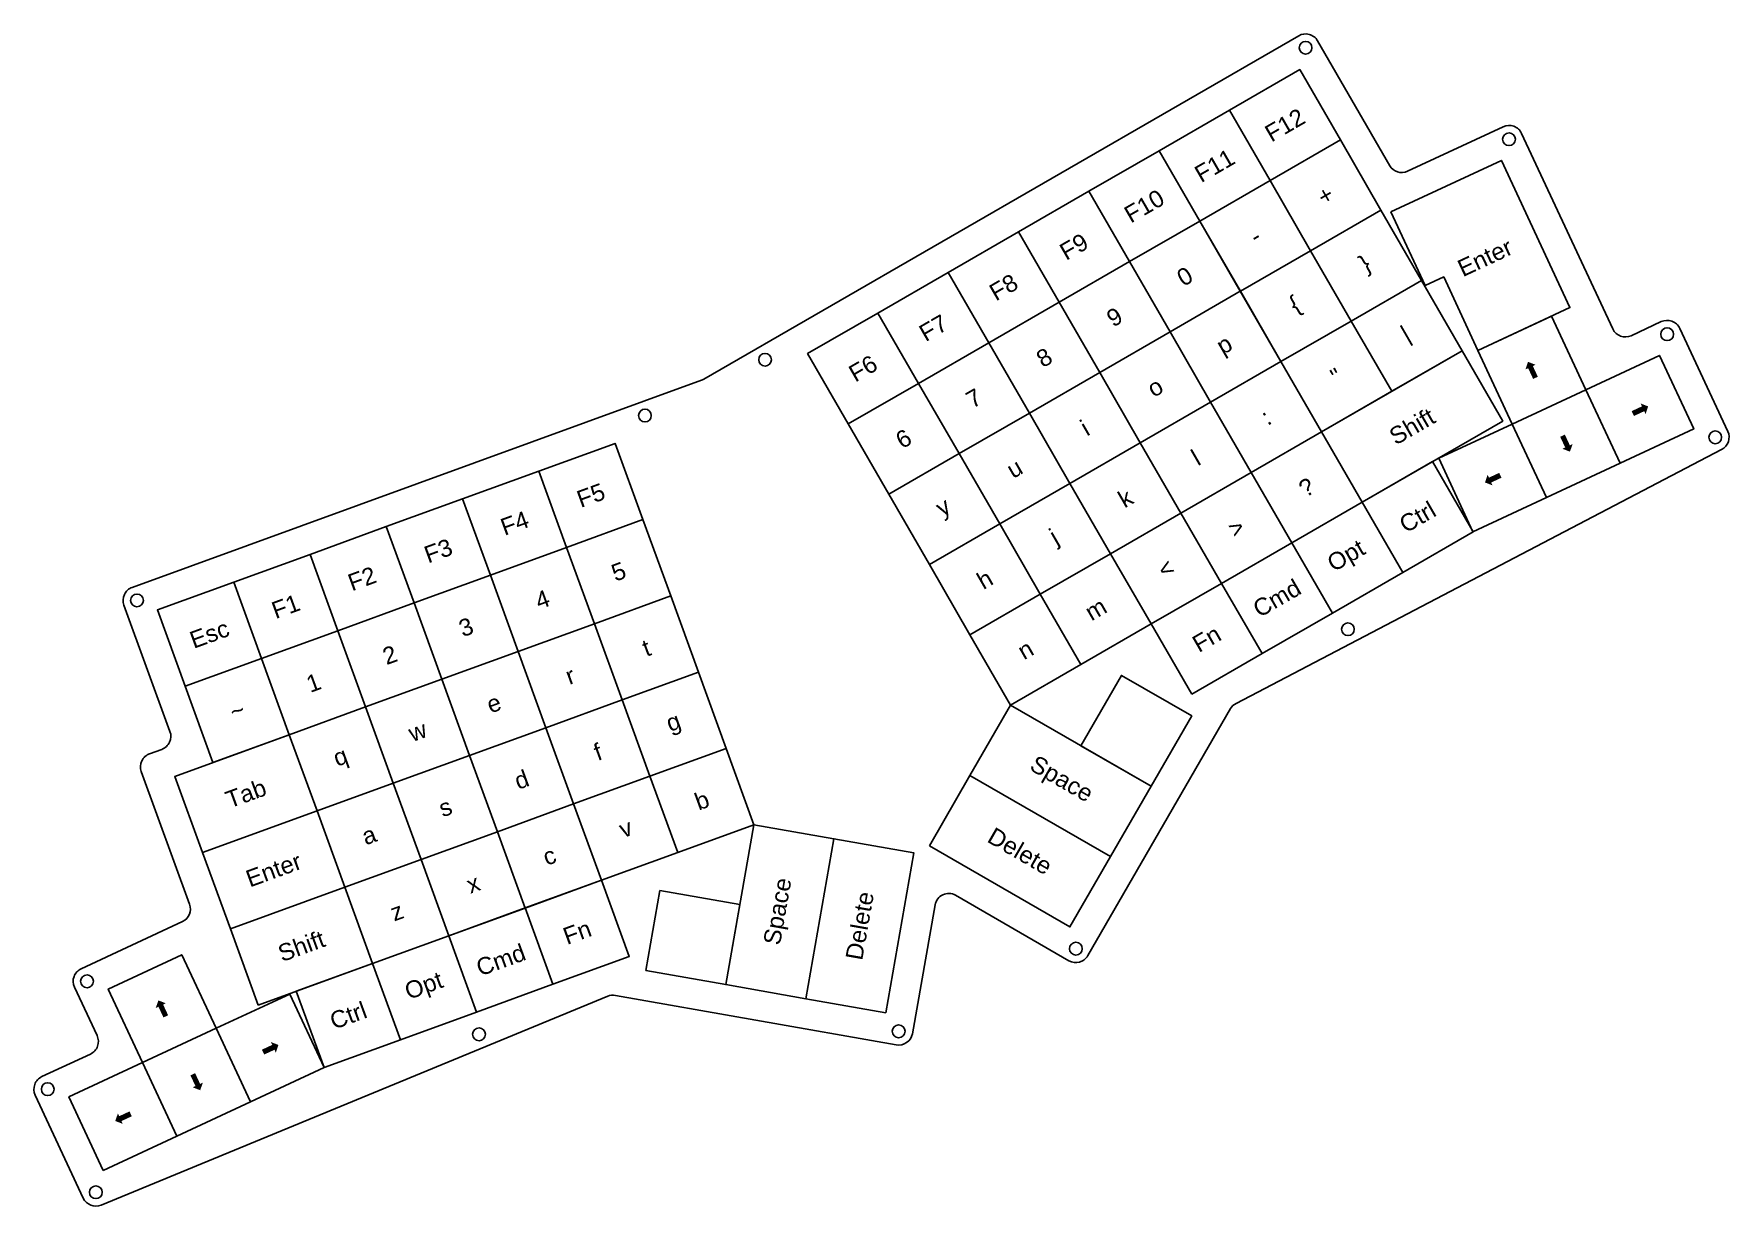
# Model space of a CAD drawing. Header units: millimetres. Extents: x 13 to 411, y 6 to 281.
import ezdxf

# ---------------------------------------------------------------- set-up
doc = ezdxf.new("R2010")
doc.units = ezdxf.units.MM
doc.layers.get('0').update_dxf_attribs({"lineweight": 0, "true_color": 0xffffff})
for name, color, linetype, lineweight, true_color in [('@Outline', 7, 'Continuous', 25, 0x000000), ('Layout_Left', 7, 'Continuous', 25, 0x000000), ('Layout_Right', 7, 'Continuous', 25, 0x000000)]:
    doc.layers.add(name, color=color, linetype=linetype, lineweight=lineweight, true_color=true_color)
doc.styles.add('textstyle0', font='')
doc.styles.add('textstyle1', font='')
doc.styles.add('textstyle10', font='')
doc.styles.add('textstyle11', font='')
doc.styles.add('textstyle12', font='')
doc.styles.add('textstyle13', font='')
doc.styles.add('textstyle14', font='')
doc.styles.add('textstyle15', font='')
doc.styles.add('textstyle16', font='')
doc.styles.add('textstyle17', font='')
doc.styles.add('textstyle18', font='')
doc.styles.add('textstyle19', font='')
doc.styles.add('textstyle2', font='')
doc.styles.add('textstyle20', font='')
doc.styles.add('textstyle21', font='')
doc.styles.add('textstyle22', font='')
doc.styles.add('textstyle23', font='')
doc.styles.add('textstyle24', font='')
doc.styles.add('textstyle25', font='')
doc.styles.add('textstyle26', font='')
doc.styles.add('textstyle27', font='')
doc.styles.add('textstyle28', font='')
doc.styles.add('textstyle29', font='')
doc.styles.add('textstyle3', font='')
doc.styles.add('textstyle30', font='')
doc.styles.add('textstyle31', font='')
doc.styles.add('textstyle32', font='')
doc.styles.add('textstyle33', font='')
doc.styles.add('textstyle34', font='')
doc.styles.add('textstyle35', font='')
doc.styles.add('textstyle36', font='')
doc.styles.add('textstyle37', font='')
doc.styles.add('textstyle38', font='')
doc.styles.add('textstyle39', font='')
doc.styles.add('textstyle4', font='')
doc.styles.add('textstyle40', font='')
doc.styles.add('textstyle41', font='')
doc.styles.add('textstyle42', font='')
doc.styles.add('textstyle43', font='')
doc.styles.add('textstyle44', font='')
doc.styles.add('textstyle45', font='')
doc.styles.add('textstyle46', font='')
doc.styles.add('textstyle47', font='')
doc.styles.add('textstyle48', font='')
doc.styles.add('textstyle49', font='')
doc.styles.add('textstyle5', font='')
doc.styles.add('textstyle50', font='')
doc.styles.add('textstyle51', font='')
doc.styles.add('textstyle52', font='')
doc.styles.add('textstyle53', font='')
doc.styles.add('textstyle54', font='')
doc.styles.add('textstyle55', font='')
doc.styles.add('textstyle56', font='')
doc.styles.add('textstyle57', font='')
doc.styles.add('textstyle58', font='')
doc.styles.add('textstyle59', font='')
doc.styles.add('textstyle6', font='')
doc.styles.add('textstyle60', font='')
doc.styles.add('textstyle61', font='')
doc.styles.add('textstyle62', font='')
doc.styles.add('textstyle63', font='')
doc.styles.add('textstyle64', font='')
doc.styles.add('textstyle65', font='')
doc.styles.add('textstyle66', font='')
doc.styles.add('textstyle67', font='')
doc.styles.add('textstyle68', font='')
doc.styles.add('textstyle69', font='')
doc.styles.add('textstyle7', font='')
doc.styles.add('textstyle70', font='')
doc.styles.add('textstyle71', font='')
doc.styles.add('textstyle72', font='')
doc.styles.add('textstyle73', font='')
doc.styles.add('textstyle74', font='')
doc.styles.add('textstyle75', font='')
doc.styles.add('textstyle76', font='')
doc.styles.add('textstyle77', font='')
doc.styles.add('textstyle78', font='')
doc.styles.add('textstyle79', font='')
doc.styles.add('textstyle8', font='')
doc.styles.add('textstyle80', font='')
doc.styles.add('textstyle81', font='')
doc.styles.add('textstyle82', font='')
doc.styles.add('textstyle83', font='')
doc.styles.add('textstyle84', font='')
doc.styles.add('textstyle9', font='')
doc.styles.get('textstyle0').set_extended_font_data('Arial')
doc.styles.get('textstyle1').set_extended_font_data('Arial')
doc.styles.get('textstyle10').set_extended_font_data('Arial')
doc.styles.get('textstyle11').set_extended_font_data('Arial')
doc.styles.get('textstyle12').set_extended_font_data('Arial')
doc.styles.get('textstyle13').set_extended_font_data('Arial')
doc.styles.get('textstyle14').set_extended_font_data('Arial')
doc.styles.get('textstyle15').set_extended_font_data('Arial')
doc.styles.get('textstyle16').set_extended_font_data('Arial')
doc.styles.get('textstyle17').set_extended_font_data('Arial')
doc.styles.get('textstyle18').set_extended_font_data('Arial')
doc.styles.get('textstyle19').set_extended_font_data('Arial')
doc.styles.get('textstyle2').set_extended_font_data('Arial')
doc.styles.get('textstyle20').set_extended_font_data('Arial')
doc.styles.get('textstyle21').set_extended_font_data('Arial')
doc.styles.get('textstyle22').set_extended_font_data('Arial')
doc.styles.get('textstyle23').set_extended_font_data('Arial')
doc.styles.get('textstyle24').set_extended_font_data('Arial')
doc.styles.get('textstyle25').set_extended_font_data('Arial')
doc.styles.get('textstyle26').set_extended_font_data('Arial')
doc.styles.get('textstyle27').set_extended_font_data('Arial')
doc.styles.get('textstyle28').set_extended_font_data('Arial')
doc.styles.get('textstyle29').set_extended_font_data('Arial')
doc.styles.get('textstyle3').set_extended_font_data('Arial')
doc.styles.get('textstyle30').set_extended_font_data('Arial')
doc.styles.get('textstyle31').set_extended_font_data('Arial')
doc.styles.get('textstyle32').set_extended_font_data('Arial')
doc.styles.get('textstyle33').set_extended_font_data('Arial')
doc.styles.get('textstyle34').set_extended_font_data('Arial')
doc.styles.get('textstyle35').set_extended_font_data('Arial')
doc.styles.get('textstyle36').set_extended_font_data('Arial')
doc.styles.get('textstyle37').set_extended_font_data('Arial')
doc.styles.get('textstyle38').set_extended_font_data('Arial')
doc.styles.get('textstyle39').set_extended_font_data('Arial')
doc.styles.get('textstyle4').set_extended_font_data('Arial')
doc.styles.get('textstyle40').set_extended_font_data('Arial')
doc.styles.get('textstyle41').set_extended_font_data('Arial')
doc.styles.get('textstyle42').set_extended_font_data('Arial')
doc.styles.get('textstyle43').set_extended_font_data('Arial')
doc.styles.get('textstyle44').set_extended_font_data('Arial')
doc.styles.get('textstyle45').set_extended_font_data('Arial')
doc.styles.get('textstyle46').set_extended_font_data('Arial')
doc.styles.get('textstyle47').set_extended_font_data('Arial')
doc.styles.get('textstyle48').set_extended_font_data('Arial')
doc.styles.get('textstyle49').set_extended_font_data('Arial')
doc.styles.get('textstyle5').set_extended_font_data('Arial')
doc.styles.get('textstyle50').set_extended_font_data('Arial')
doc.styles.get('textstyle51').set_extended_font_data('Arial')
doc.styles.get('textstyle52').set_extended_font_data('Arial')
doc.styles.get('textstyle53').set_extended_font_data('Arial')
doc.styles.get('textstyle54').set_extended_font_data('Arial')
doc.styles.get('textstyle55').set_extended_font_data('Arial')
doc.styles.get('textstyle56').set_extended_font_data('Arial')
doc.styles.get('textstyle57').set_extended_font_data('Arial')
doc.styles.get('textstyle58').set_extended_font_data('Arial')
doc.styles.get('textstyle59').set_extended_font_data('Arial')
doc.styles.get('textstyle6').set_extended_font_data('Arial')
doc.styles.get('textstyle60').set_extended_font_data('Arial')
doc.styles.get('textstyle61').set_extended_font_data('Arial')
doc.styles.get('textstyle62').set_extended_font_data('Arial')
doc.styles.get('textstyle63').set_extended_font_data('Arial')
doc.styles.get('textstyle64').set_extended_font_data('Arial')
doc.styles.get('textstyle65').set_extended_font_data('Arial')
doc.styles.get('textstyle66').set_extended_font_data('Arial')
doc.styles.get('textstyle67').set_extended_font_data('Arial')
doc.styles.get('textstyle68').set_extended_font_data('Arial')
doc.styles.get('textstyle69').set_extended_font_data('Arial')
doc.styles.get('textstyle7').set_extended_font_data('Arial')
doc.styles.get('textstyle70').set_extended_font_data('Arial')
doc.styles.get('textstyle71').set_extended_font_data('Arial')
doc.styles.get('textstyle72').set_extended_font_data('Arial')
doc.styles.get('textstyle73').set_extended_font_data('Arial')
doc.styles.get('textstyle74').set_extended_font_data('Arial')
doc.styles.get('textstyle75').set_extended_font_data('Arial')
doc.styles.get('textstyle76').set_extended_font_data('Arial')
doc.styles.get('textstyle77').set_extended_font_data('Arial')
doc.styles.get('textstyle78').set_extended_font_data('Arial')
doc.styles.get('textstyle79').set_extended_font_data('Arial')
doc.styles.get('textstyle8').set_extended_font_data('Arial')
doc.styles.get('textstyle80').set_extended_font_data('Arial')
doc.styles.get('textstyle81').set_extended_font_data('Arial')
doc.styles.get('textstyle82').set_extended_font_data('Arial')
doc.styles.get('textstyle83').set_extended_font_data('Arial')
doc.styles.get('textstyle84').set_extended_font_data('Arial')
doc.styles.get('textstyle9').set_extended_font_data('Arial')

# ---------------------------------------------------------------- blocks, each defined once
blk = doc.blocks.new('Key_1.5u_Layout')
blk.add_lwpolyline([(0, 0), (28.575, 0), (28.575, 19.05), (0, 19.05), (0, 0)])
blk = doc.blocks.new('Key_1.0u_Layout')
at = {"flags": 128}
blk.add_lwpolyline([(0, 0), (19.05, 0), (19.05, 19.05), (0, 19.05)], close=True, dxfattribs=at)
blk = doc.blocks.new('Key_2.0u_Layout')
blk.add_lwpolyline([(0, 0), (38.1, 0), (38.1, 19.05), (0, 19.05), (0, 0)])
blk = doc.blocks.new('Key_Enter_Layout')
at = {"layer": 'Layout_Right'}
blk.add_lwpolyline([(-4.7625, 38.1), (23.8125, 38.1), (23.8125, 0), (0, 0), (0, 19.05), (-4.7625, 19.05), (-4.7625, 38.1)], dxfattribs=at)

msp = doc.modelspace()

# ---------------------------------------------------------------- linework, layer by layer
at = {"layer": '@Outline'}
msp.add_lwpolyline([(224.38, 76.55), (219.05, 46.31, -0.414214), (215.28, 43.68), (149.38, 55.3, 0.142341), (147.57, 55.1), (28.7, 6.09, -0.401007), (24.51, 7.73), (13.23, 31.92, -0.414214), (14.8, 36.24), (26.18, 41.54, 0.414214), (27.75, 45.86), (22.44, 57.23, -0.414214), (24.02, 61.55), (47.79, 72.64, 0.388879), (49.47, 76.7), (38.13, 107.84, -0.414214), (40.08, 112.01), (42.92, 113.04, 0.414214), (44.86, 117.21), (34.05, 146.9, -0.414214), (36, 151.07), (169.58, 199.69, 0.043661), (170.1, 199.93), (309.71, 280.53, -0.414214), (314.15, 279.34), (331.07, 250.04, 0.388879), (335.25, 248.72), (357.7, 259.19, -0.414214), (362.02, 257.62), (383.42, 211.71, 0.414214), (387.74, 210.14), (394.8, 213.43, -0.414214), (399.12, 211.86), (410.4, 187.67, -0.401007), (408.96, 183.41), (295, 123.85, 0.142341), (293.7, 122.6), (260.23, 64.64, -0.414214), (255.8, 63.45), (229.2, 78.8, 0.520567), (224.38, 76.55)], format="xyb", dxfattribs=at)
for centre in [(311.33, 277.72), (359.07, 256.24), (396.17, 210.49), (184.5, 204.49), (156.3, 191.4), (407.45, 186.29), (37.11, 148.01), (321.26, 141.24), (257.42, 66.26), (25.39, 58.61), (215.84, 46.88), (117.37, 46.17), (16.18, 33.29), (27.46, 9.1)]:
    msp.add_circle(centre, 1.5, dxfattribs=at)

# ---------------------------------------------------------------- block references
at = {"layer": 'Layout_Left', "row_spacing": 19.05}
for name, p, rotation, row_count, column_count, column_spacing in [('Key_1.0u_Layout', (92.39, 62.78), 20, 5, 5, 19.05), ('Key_1.0u_Layout', (54.94, 109.97), 20, 2, 1, 0), ('Key_1.5u_Layout', (65.54, 53.01), 20, 3, 1, 0), ('Key_2.0u_Layout', (212.8, 51.22), 80, 2, 1, 0), ('Key_1.0u_Layout', (81.01, 38.37), 20, 1, 4, 19.05), ('Key_1.0u_Layout', (29.21, 14.21), 25, 1, 3, 19.05)]:
    msp.add_blockref(name, p, dxfattribs=dict(at, rotation=rotation, row_count=row_count, column_count=column_count, column_spacing=column_spacing))
at = {"layer": 'Layout_Left'}
for p, rotation in [((156.52, 61.15), -9.999999999999998), ((38.42, 39.53), 25)]:
    msp.add_blockref('Key_1.0u_Layout', p, dxfattribs=dict(at, rotation=rotation))
at = {"layer": 'Layout_Right', "row_spacing": 19.05}
for name, p, rotation, row_count, column_count, column_spacing in [('Key_1.0u_Layout', (322.04, 213.58), 30, 3, 1, 19.05), ('Key_1.0u_Layout', (315.07, 187.56), 30, 4, 1, 19.05), ('Key_1.0u_Layout', (242.1, 123.43), 30, 5, 5, 19.05), ('Key_1.0u_Layout', (350.61, 164.09), 25, 1, 3, 19.05), ('Key_1.0u_Layout', (284.62, 125.99), 30, 1, 4, 19.05), ('Key_2.0u_Layout', (223.05, 90.44), -29.999999999999982, 2, 1, 0)]:
    msp.add_blockref(name, p, dxfattribs=dict(at, rotation=rotation, row_count=row_count, column_count=column_count, column_spacing=column_spacing))
at = {"layer": 'Layout_Right'}
for name, p, rotation in [('Key_Enter_Layout', (351.78, 206.67), 25), ('Key_1.0u_Layout', (331.56, 197.08), 30), ('Key_1.0u_Layout', (359.83, 189.4), 25), ('Key_2.0u_Layout', (324.59, 171.06), 30), ('Key_1.0u_Layout', (275.1, 104.38), 60)]:
    msp.add_blockref(name, p, dxfattribs=dict(at, rotation=rotation))

# ---------------------------------------------------------------- texts
at = {"layer": 'Layout_Left', "attachment_point": 5}
for s, insert, char_height, rotation, style in [('F5', (143.63, 172.66), 4, 20, 'textstyle39'), ('\\H4;F4', (125.73, 166.14), 1, 20, 'textstyle11'), ('\\H4;F3', (107.82, 159.63), 1, 20, 'textstyle16'), ('F2', (89.92, 153.11), 4, 20, 'textstyle17'), ('5', (150.14, 154.76), 4, 20, 'textstyle47'), ('\\H4;F1', (72.02, 146.59), 1, 20, 'textstyle14'), ('4', (132.24, 148.24), 4, 20, 'textstyle81'), ('3', (114.34, 141.72), 4, 20, 'textstyle82'), ('\\H4;Esc', (54.12, 140.08), 1, 20, 'textstyle10'), ('2', (96.44, 135.21), 4, 20, 'textstyle72'), ('t', (156.66, 136.85), 4, 20, 'textstyle65'), ('r', (138.76, 130.34), 4, 20, 'textstyle66'), ('\\H4;1', (78.54, 128.69), 1, 20, 'textstyle12'), ('e', (120.86, 123.82), 4, 20, 'textstyle63'), ('\\H4;~', (60.64, 122.18), 1, 20, 'textstyle13'), ('g', (163.17, 118.95), 4, 20, 'textstyle76'), ('w', (102.95, 117.31), 4, 20, 'textstyle68'), ('q', (85.05, 110.79), 4, 20, 'textstyle64'), ('f', (145.27, 112.44), 4, 20, 'textstyle29'), ('d', (127.37, 105.92), 4, 20, 'textstyle77'), ('Tab', (62.68, 102.65), 4, 20, 'textstyle15'), ('s', (109.47, 99.41), 4, 20, 'textstyle74'), ('b', (169.69, 101.05), 4, 20, 'textstyle26'), ('v', (151.79, 94.54), 4, 20, 'textstyle73'), ('a', (91.57, 92.89), 4, 20, 'textstyle75'), ('\\H4;Enter', (69.19, 84.75), 1, 20, 'textstyle30'), ('c', (133.89, 88.02), 4, 20, 'textstyle70'), ('x', (115.99, 81.51), 4, 20, 'textstyle71'), ('Space', (187.97, 74.94), 4, 80, 'textstyle32'), ('z', (98.08, 74.99), 4, 20, 'textstyle1'), ('\\H4;Delete', (206.73, 71.64), 1, 80, 'textstyle31'), ('Fn', (140.4, 70.12), 4, 20, 'textstyle7'), ('Shift', (75.71, 66.85), 4, 20, 'textstyle0'), ('Cmd', (122.5, 63.6), 4, 20, 'textstyle8'), ('Opt', (104.6, 57.09), 4, 20, 'textstyle9'), ('⬆︎', (43.03, 52.19), 4, 25, 'textstyle22'), ('Ctrl', (86.7, 50.57), 4, 20, 'textstyle5'), ('➡︎', (68.31, 43.05), 4, 25, 'textstyle20'), ('⬇︎', (51.08, 34.92), 4, 25, 'textstyle24'), ('⬅︎', (33.78, 26.95), 4, 25, 'textstyle18')]:
    msp.add_mtext(s, dxfattribs=dict(at, insert=insert, char_height=char_height, rotation=rotation, style=style))
at = {"layer": 'Layout_Right', "char_height": 4, "attachment_point": 5}
for s, insert, rotation, style in [('F12', (306.47, 259.59), 30, 'textstyle48'), ('F11', (289.98, 250.06), 30, 'textstyle45'), ('F10', (273.48, 240.54), 30, 'textstyle46'), ('+', (316, 243.09), 30, 'textstyle56'), ('F9', (256.98, 231.01), 30, 'textstyle35'), ('-', (299.5, 233.56), 30, 'textstyle53'), ('Enter', (353.44, 228.46), 25, 'textstyle60'), ('\\}', (325.52, 226.59), 30, 'textstyle59'), ('F8', (240.48, 221.49), 30, 'textstyle36'), ('0', (283, 224.04), 30, 'textstyle54'), ('\\{', (309.03, 217.07), 30, 'textstyle57'), ('F7', (223.99, 211.96), 30, 'textstyle33'), ('9', (266.51, 214.51), 30, 'textstyle43'), ('|', (335.05, 210.09), 30, 'textstyle61'), ('8', (250.01, 204.99), 30, 'textstyle44'), ('p', (292.53, 207.54), 30, 'textstyle58'), ('F6', (207.49, 202.44), 30, 'textstyle34'), ('⬆︎', (364.43, 202.06), 25, 'textstyle23'), ('o', (276.03, 198.02), 30, 'textstyle80'), ('"', (318.55, 200.57), 30, 'textstyle52'), ('7', (233.51, 195.46), 30, 'textstyle41'), (':', (302.05, 191.04), 30, 'textstyle49'), ('Shift', (336.33, 188.83), 30, 'textstyle2'), ('➡︎', (389.72, 192.92), 25, 'textstyle21'), ('6', (217.01, 185.94), 30, 'textstyle42'), ('i', (259.53, 188.49), 30, 'textstyle78'), ('l', (285.56, 181.52), 30, 'textstyle50'), ('⬇︎', (372.49, 184.79), 25, 'textstyle25'), ('u', (243.04, 178.97), 30, 'textstyle79'), ('?', (311.58, 174.54), 30, 'textstyle40'), ('⬅︎', (355.18, 176.82), 25, 'textstyle19'), ('y', (226.54, 169.44), 30, 'textstyle51'), ('k', (269.06, 171.99), 30, 'textstyle83'), ('Ctrl', (337.6, 167.57), 30, 'textstyle6'), ('j', (252.56, 162.47), 30, 'textstyle55'), ('>', (295.08, 165.02), 30, 'textstyle37'), ('Opt', (321.1, 158.05), 30, 'textstyle3'), ('<', (278.58, 155.49), 30, 'textstyle38'), ('h', (236.06, 152.94), 30, 'textstyle84'), ('Cmd', (304.61, 148.52), 30, 'textstyle4'), ('m', (262.09, 145.97), 30, 'textstyle27'), ('Fn', (288.11, 139), 30, 'textstyle62'), ('n', (245.59, 136.44), 30, 'textstyle28'), ('Space', (253.84, 105.66), 330, 'textstyle67'), ('Delete', (244.31, 89.16), 330, 'textstyle69')]:
    msp.add_mtext(s, dxfattribs=dict(at, insert=insert, rotation=rotation, style=style))

doc.saveas('drawing.dxf')
